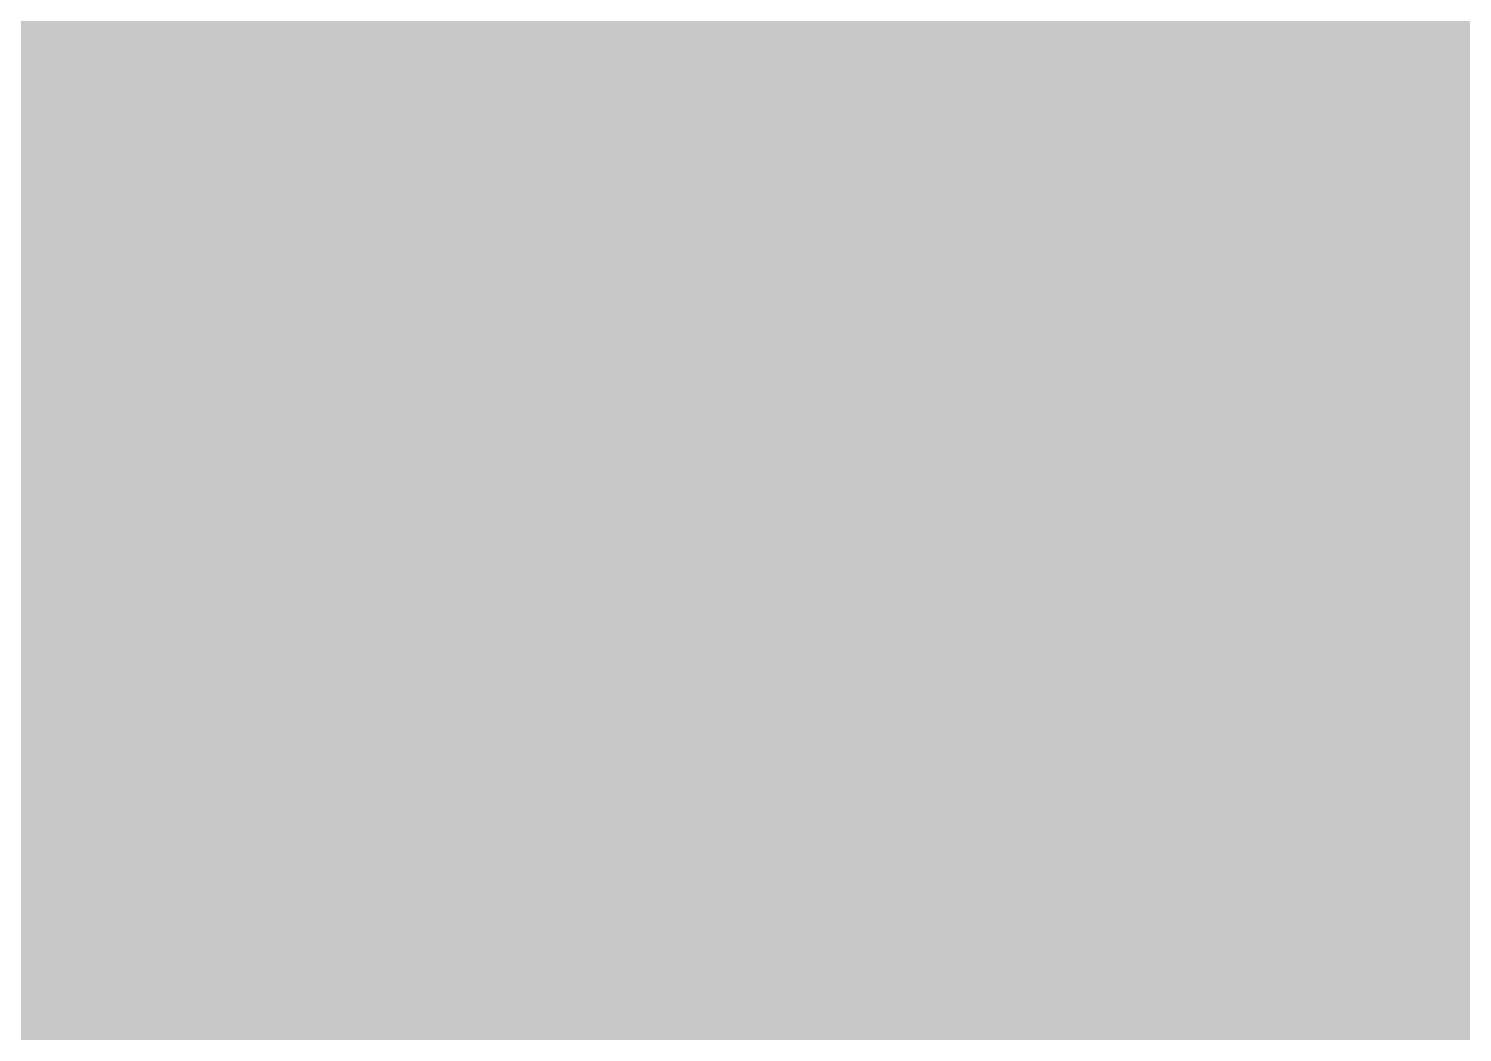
# Model space of a CAD drawing. Header units: metres. Extents: x 349021 to 349543, y 9281040 to 9281959.
# Drawn here: x 349203.579 to 349203.7887, y 9281041.555 to 9281041.7019 of the extents above; entities that cross this region are included whole.
import ezdxf

# ---------------------------------------------------------------- set-up
doc = ezdxf.new("R2010")
doc.units = ezdxf.units.M
doc.header["$LTSCALE"] = 0.25
doc.layers.add('ISO-3D', color=7, linetype='CONTINUOUS', lineweight=13)

msp = doc.modelspace()

# ---------------------------------------------------------------- linework, layer by layer
at = {"layer": 'ISO-3D', "true_color": 0x8e8d88}
for points in [[(349203.70568, 9281041.70783), (349203.69276, 9281041.70036), (349203.70568, 9281041.72264), (349203.69276, 9281041.71518)], [(349203.73154, 9281041.70794), (349203.71861, 9281041.70048), (349203.73154, 9281041.72275), (349203.71861, 9281041.71529)], [(349203.75739, 9281041.70805), (349203.74446, 9281041.70059), (349203.75739, 9281041.72287), (349203.74446, 9281041.7154)], [(349203.78325, 9281041.70816), (349203.77032, 9281041.7007), (349203.78325, 9281041.72298), (349203.77032, 9281041.71551)], [(349203.60227, 9281041.70738), (349203.58934, 9281041.69992), (349203.60227, 9281041.72219), (349203.58934, 9281041.71473)], [(349203.62812, 9281041.70749), (349203.61519, 9281041.70003), (349203.62812, 9281041.72231), (349203.61519, 9281041.71484)], [(349203.65398, 9281041.7076), (349203.64105, 9281041.70014), (349203.65398, 9281041.72242), (349203.64105, 9281041.71495)], [(349203.67983, 9281041.70772), (349203.6669, 9281041.70025), (349203.67983, 9281041.72253), (349203.6669, 9281041.71507)], [(349203.58934, 9281041.69992), (349203.57641, 9281041.69245), (349203.58934, 9281041.71473), (349203.57641, 9281041.70727)], [(349203.61519, 9281041.70003), (349203.60227, 9281041.69256), (349203.61519, 9281041.71484), (349203.60227, 9281041.70738)], [(349203.64105, 9281041.70014), (349203.62812, 9281041.69268), (349203.64105, 9281041.71495), (349203.62812, 9281041.70749)], [(349203.6669, 9281041.70025), (349203.65398, 9281041.69279), (349203.6669, 9281041.71507), (349203.65398, 9281041.7076)], [(349203.69276, 9281041.70036), (349203.67983, 9281041.6929), (349203.69276, 9281041.71518), (349203.67983, 9281041.70772)], [(349203.71861, 9281041.70048), (349203.70568, 9281041.69301), (349203.71861, 9281041.71529), (349203.70568, 9281041.70783)], [(349203.74446, 9281041.70059), (349203.73154, 9281041.69312), (349203.74446, 9281041.7154), (349203.73154, 9281041.70794)], [(349203.77032, 9281041.7007), (349203.75739, 9281041.69324), (349203.77032, 9281041.71551), (349203.75739, 9281041.70805)], [(349203.79617, 9281041.70081), (349203.78325, 9281041.69335), (349203.79617, 9281041.71563), (349203.78325, 9281041.70816)], [(349203.75739, 9281041.69324), (349203.74446, 9281041.68577), (349203.75739, 9281041.70805), (349203.74446, 9281041.70059)], [(349203.78325, 9281041.69335), (349203.77032, 9281041.68589), (349203.78325, 9281041.70816), (349203.77032, 9281041.7007)], [(349203.60227, 9281041.69256), (349203.58934, 9281041.6851), (349203.60227, 9281041.70738), (349203.58934, 9281041.69992)], [(349203.62812, 9281041.69268), (349203.61519, 9281041.68521), (349203.62812, 9281041.70749), (349203.61519, 9281041.70003)], [(349203.65398, 9281041.69279), (349203.64105, 9281041.68533), (349203.65398, 9281041.7076), (349203.64105, 9281041.70014)], [(349203.67983, 9281041.6929), (349203.6669, 9281041.68544), (349203.67983, 9281041.70772), (349203.6669, 9281041.70025)], [(349203.70568, 9281041.69301), (349203.69276, 9281041.68555), (349203.70568, 9281041.70783), (349203.69276, 9281041.70036)], [(349203.73154, 9281041.69312), (349203.71861, 9281041.68566), (349203.73154, 9281041.70794), (349203.71861, 9281041.70048)], [(349203.58934, 9281041.6851), (349203.57641, 9281041.67764), (349203.58934, 9281041.69992), (349203.57641, 9281041.69245)], [(349203.61519, 9281041.68521), (349203.60227, 9281041.67775), (349203.61519, 9281041.70003), (349203.60227, 9281041.69256)], [(349203.64105, 9281041.68533), (349203.62812, 9281041.67786), (349203.64105, 9281041.70014), (349203.62812, 9281041.69268)], [(349203.6669, 9281041.68544), (349203.65398, 9281041.67797), (349203.6669, 9281041.70025), (349203.65398, 9281041.69279)], [(349203.69276, 9281041.68555), (349203.67983, 9281041.67809), (349203.69276, 9281041.70036), (349203.67983, 9281041.6929)], [(349203.71861, 9281041.68566), (349203.70568, 9281041.6782), (349203.71861, 9281041.70048), (349203.70568, 9281041.69301)], [(349203.74446, 9281041.68577), (349203.73154, 9281041.67831), (349203.74446, 9281041.70059), (349203.73154, 9281041.69312)], [(349203.77032, 9281041.68589), (349203.75739, 9281041.67842), (349203.77032, 9281041.7007), (349203.75739, 9281041.69324)], [(349203.79617, 9281041.686), (349203.78325, 9281041.67853), (349203.79617, 9281041.70081), (349203.78325, 9281041.69335)], [(349203.78325, 9281041.67853), (349203.77032, 9281041.67107), (349203.78325, 9281041.69335), (349203.77032, 9281041.68589)], [(349203.60227, 9281041.67775), (349203.58934, 9281041.67029), (349203.60227, 9281041.69256), (349203.58934, 9281041.6851)], [(349203.62812, 9281041.67786), (349203.61519, 9281041.6704), (349203.62812, 9281041.69268), (349203.61519, 9281041.68521)], [(349203.65398, 9281041.67797), (349203.64105, 9281041.67051), (349203.65398, 9281041.69279), (349203.64105, 9281041.68533)], [(349203.67983, 9281041.67809), (349203.6669, 9281041.67062), (349203.67983, 9281041.6929), (349203.6669, 9281041.68544)], [(349203.70568, 9281041.6782), (349203.69276, 9281041.67073), (349203.70568, 9281041.69301), (349203.69276, 9281041.68555)], [(349203.73154, 9281041.67831), (349203.71861, 9281041.67085), (349203.73154, 9281041.69312), (349203.71861, 9281041.68566)], [(349203.75739, 9281041.67842), (349203.74446, 9281041.67096), (349203.75739, 9281041.69324), (349203.74446, 9281041.68577)], [(349203.58934, 9281041.67029), (349203.57641, 9281041.66282), (349203.58934, 9281041.6851), (349203.57641, 9281041.67764)], [(349203.61519, 9281041.6704), (349203.60227, 9281041.66293), (349203.61519, 9281041.68521), (349203.60227, 9281041.67775)], [(349203.64105, 9281041.67051), (349203.62812, 9281041.66305), (349203.64105, 9281041.68533), (349203.62812, 9281041.67786)], [(349203.6669, 9281041.67062), (349203.65398, 9281041.66316), (349203.6669, 9281041.68544), (349203.65398, 9281041.67797)], [(349203.69276, 9281041.67073), (349203.67983, 9281041.66327), (349203.69276, 9281041.68555), (349203.67983, 9281041.67809)], [(349203.71861, 9281041.67085), (349203.70568, 9281041.66338), (349203.71861, 9281041.68566), (349203.70568, 9281041.6782)], [(349203.74446, 9281041.67096), (349203.73154, 9281041.6635), (349203.74446, 9281041.68577), (349203.73154, 9281041.67831)], [(349203.77032, 9281041.67107), (349203.75739, 9281041.66361), (349203.77032, 9281041.68589), (349203.75739, 9281041.67842)], [(349203.79617, 9281041.67118), (349203.78325, 9281041.66372), (349203.79617, 9281041.686), (349203.78325, 9281041.67853)], [(349203.60227, 9281041.66293), (349203.58934, 9281041.65547), (349203.60227, 9281041.67775), (349203.58934, 9281041.67029)], [(349203.62812, 9281041.66305), (349203.61519, 9281041.65558), (349203.62812, 9281041.67786), (349203.61519, 9281041.6704)], [(349203.65398, 9281041.66316), (349203.64105, 9281041.6557), (349203.65398, 9281041.67797), (349203.64105, 9281041.67051)], [(349203.67983, 9281041.66327), (349203.6669, 9281041.65581), (349203.67983, 9281041.67809), (349203.6669, 9281041.67062)], [(349203.70568, 9281041.66338), (349203.69276, 9281041.65592), (349203.70568, 9281041.6782), (349203.69276, 9281041.67073)], [(349203.73154, 9281041.6635), (349203.71861, 9281041.65603), (349203.73154, 9281041.67831), (349203.71861, 9281041.67085)], [(349203.75739, 9281041.66361), (349203.74446, 9281041.65614), (349203.75739, 9281041.67842), (349203.74446, 9281041.67096)], [(349203.78325, 9281041.66372), (349203.77032, 9281041.65626), (349203.78325, 9281041.67853), (349203.77032, 9281041.67107)], [(349203.58934, 9281041.65547), (349203.57641, 9281041.64801), (349203.58934, 9281041.67029), (349203.57641, 9281041.66282)], [(349203.61519, 9281041.65558), (349203.60227, 9281041.64812), (349203.61519, 9281041.6704), (349203.60227, 9281041.66293)], [(349203.64105, 9281041.6557), (349203.62812, 9281041.64823), (349203.64105, 9281041.67051), (349203.62812, 9281041.66305)], [(349203.6669, 9281041.65581), (349203.65398, 9281041.64834), (349203.6669, 9281041.67062), (349203.65398, 9281041.66316)], [(349203.69276, 9281041.65592), (349203.67983, 9281041.64846), (349203.69276, 9281041.67073), (349203.67983, 9281041.66327)], [(349203.71861, 9281041.65603), (349203.70568, 9281041.64857), (349203.71861, 9281041.67085), (349203.70568, 9281041.66338)], [(349203.74446, 9281041.65614), (349203.73154, 9281041.64868), (349203.74446, 9281041.67096), (349203.73154, 9281041.6635)], [(349203.77032, 9281041.65626), (349203.75739, 9281041.64879), (349203.77032, 9281041.67107), (349203.75739, 9281041.66361)], [(349203.79617, 9281041.65637), (349203.78325, 9281041.6489), (349203.79617, 9281041.67118), (349203.78325, 9281041.66372)], [(349203.60227, 9281041.64812), (349203.58934, 9281041.64066), (349203.60227, 9281041.66293), (349203.58934, 9281041.65547)], [(349203.62812, 9281041.64823), (349203.61519, 9281041.64077), (349203.62812, 9281041.66305), (349203.61519, 9281041.65558)], [(349203.65398, 9281041.64834), (349203.64105, 9281041.64088), (349203.65398, 9281041.66316), (349203.64105, 9281041.6557)], [(349203.67983, 9281041.64846), (349203.6669, 9281041.64099), (349203.67983, 9281041.66327), (349203.6669, 9281041.65581)], [(349203.70568, 9281041.64857), (349203.69276, 9281041.6411), (349203.70568, 9281041.66338), (349203.69276, 9281041.65592)], [(349203.73154, 9281041.64868), (349203.71861, 9281041.64122), (349203.73154, 9281041.6635), (349203.71861, 9281041.65603)], [(349203.75739, 9281041.64879), (349203.74446, 9281041.64133), (349203.75739, 9281041.66361), (349203.74446, 9281041.65614)], [(349203.78325, 9281041.6489), (349203.77032, 9281041.64144), (349203.78325, 9281041.66372), (349203.77032, 9281041.65626)], [(349203.61519, 9281041.64077), (349203.60227, 9281041.63331), (349203.61519, 9281041.65558), (349203.60227, 9281041.64812)], [(349203.64105, 9281041.64088), (349203.62812, 9281041.63342), (349203.64105, 9281041.6557), (349203.62812, 9281041.64823)], [(349203.6669, 9281041.64099), (349203.65398, 9281041.63353), (349203.6669, 9281041.65581), (349203.65398, 9281041.64834)], [(349203.69276, 9281041.6411), (349203.67983, 9281041.63364), (349203.69276, 9281041.65592), (349203.67983, 9281041.64846)], [(349203.71861, 9281041.64122), (349203.70568, 9281041.63375), (349203.71861, 9281041.65603), (349203.70568, 9281041.64857)], [(349203.74446, 9281041.64133), (349203.73154, 9281041.63387), (349203.74446, 9281041.65614), (349203.73154, 9281041.64868)], [(349203.77032, 9281041.64144), (349203.75739, 9281041.63398), (349203.77032, 9281041.65626), (349203.75739, 9281041.64879)], [(349203.79617, 9281041.64155), (349203.78325, 9281041.63409), (349203.79617, 9281041.65637), (349203.78325, 9281041.6489)], [(349203.58934, 9281041.64066), (349203.57641, 9281041.63319), (349203.58934, 9281041.65547), (349203.57641, 9281041.64801)], [(349203.60227, 9281041.63331), (349203.58934, 9281041.62584), (349203.60227, 9281041.64812), (349203.58934, 9281041.64066)], [(349203.62812, 9281041.63342), (349203.61519, 9281041.62595), (349203.62812, 9281041.64823), (349203.61519, 9281041.64077)], [(349203.65398, 9281041.63353), (349203.64105, 9281041.62607), (349203.65398, 9281041.64834), (349203.64105, 9281041.64088)], [(349203.67983, 9281041.63364), (349203.6669, 9281041.62618), (349203.67983, 9281041.64846), (349203.6669, 9281041.64099)], [(349203.70568, 9281041.63375), (349203.69276, 9281041.62629), (349203.70568, 9281041.64857), (349203.69276, 9281041.6411)], [(349203.73154, 9281041.63387), (349203.71861, 9281041.6264), (349203.73154, 9281041.64868), (349203.71861, 9281041.64122)], [(349203.75739, 9281041.63398), (349203.74446, 9281041.62651), (349203.75739, 9281041.64879), (349203.74446, 9281041.64133)], [(349203.78325, 9281041.63409), (349203.77032, 9281041.62663), (349203.78325, 9281041.6489), (349203.77032, 9281041.64144)], [(349203.64105, 9281041.62607), (349203.62812, 9281041.6186), (349203.64105, 9281041.64088), (349203.62812, 9281041.63342)], [(349203.6669, 9281041.62618), (349203.65398, 9281041.61871), (349203.6669, 9281041.64099), (349203.65398, 9281041.63353)], [(349203.69276, 9281041.62629), (349203.67983, 9281041.61883), (349203.69276, 9281041.6411), (349203.67983, 9281041.63364)], [(349203.71861, 9281041.6264), (349203.70568, 9281041.61894), (349203.71861, 9281041.64122), (349203.70568, 9281041.63375)], [(349203.74446, 9281041.62651), (349203.73154, 9281041.61905), (349203.74446, 9281041.64133), (349203.73154, 9281041.63387)], [(349203.77032, 9281041.62663), (349203.75739, 9281041.61916), (349203.77032, 9281041.64144), (349203.75739, 9281041.63398)], [(349203.79617, 9281041.62674), (349203.78325, 9281041.61927), (349203.79617, 9281041.64155), (349203.78325, 9281041.63409)], [(349203.58934, 9281041.62584), (349203.57641, 9281041.61838), (349203.58934, 9281041.64066), (349203.57641, 9281041.63319)], [(349203.61519, 9281041.62595), (349203.60227, 9281041.61849), (349203.61519, 9281041.64077), (349203.60227, 9281041.63331)], [(349203.60227, 9281041.61849), (349203.58934, 9281041.61103), (349203.60227, 9281041.63331), (349203.58934, 9281041.62584)], [(349203.62812, 9281041.6186), (349203.61519, 9281041.61114), (349203.62812, 9281041.63342), (349203.61519, 9281041.62595)], [(349203.65398, 9281041.61871), (349203.64105, 9281041.61125), (349203.65398, 9281041.63353), (349203.64105, 9281041.62607)], [(349203.67983, 9281041.61883), (349203.6669, 9281041.61136), (349203.67983, 9281041.63364), (349203.6669, 9281041.62618)], [(349203.70568, 9281041.61894), (349203.69276, 9281041.61148), (349203.70568, 9281041.63375), (349203.69276, 9281041.62629)], [(349203.73154, 9281041.61905), (349203.71861, 9281041.61159), (349203.73154, 9281041.63387), (349203.71861, 9281041.6264)], [(349203.75739, 9281041.61916), (349203.74446, 9281041.6117), (349203.75739, 9281041.63398), (349203.74446, 9281041.62651)], [(349203.78325, 9281041.61927), (349203.77032, 9281041.61181), (349203.78325, 9281041.63409), (349203.77032, 9281041.62663)], [(349203.69276, 9281041.61148), (349203.67983, 9281041.60401), (349203.69276, 9281041.62629), (349203.67983, 9281041.61883)], [(349203.71861, 9281041.61159), (349203.70568, 9281041.60412), (349203.71861, 9281041.6264), (349203.70568, 9281041.61894)], [(349203.74446, 9281041.6117), (349203.73154, 9281041.60424), (349203.74446, 9281041.62651), (349203.73154, 9281041.61905)], [(349203.77032, 9281041.61181), (349203.75739, 9281041.60435), (349203.77032, 9281041.62663), (349203.75739, 9281041.61916)], [(349203.79617, 9281041.61192), (349203.78325, 9281041.60446), (349203.79617, 9281041.62674), (349203.78325, 9281041.61927)], [(349203.58934, 9281041.61103), (349203.57641, 9281041.60356), (349203.58934, 9281041.62584), (349203.57641, 9281041.61838)], [(349203.61519, 9281041.61114), (349203.60227, 9281041.60368), (349203.61519, 9281041.62595), (349203.60227, 9281041.61849)], [(349203.64105, 9281041.61125), (349203.62812, 9281041.60379), (349203.64105, 9281041.62607), (349203.62812, 9281041.6186)], [(349203.6669, 9281041.61136), (349203.65398, 9281041.6039), (349203.6669, 9281041.62618), (349203.65398, 9281041.61871)], [(349203.60227, 9281041.60368), (349203.58934, 9281041.59621), (349203.60227, 9281041.61849), (349203.58934, 9281041.61103)], [(349203.62812, 9281041.60379), (349203.61519, 9281041.59632), (349203.62812, 9281041.6186), (349203.61519, 9281041.61114)], [(349203.65398, 9281041.6039), (349203.64105, 9281041.59644), (349203.65398, 9281041.61871), (349203.64105, 9281041.61125)], [(349203.67983, 9281041.60401), (349203.6669, 9281041.59655), (349203.67983, 9281041.61883), (349203.6669, 9281041.61136)], [(349203.70568, 9281041.60412), (349203.69276, 9281041.59666), (349203.70568, 9281041.61894), (349203.69276, 9281041.61148)], [(349203.73154, 9281041.60424), (349203.71861, 9281041.59677), (349203.73154, 9281041.61905), (349203.71861, 9281041.61159)], [(349203.75739, 9281041.60435), (349203.74446, 9281041.59688), (349203.75739, 9281041.61916), (349203.74446, 9281041.6117)], [(349203.78325, 9281041.60446), (349203.77032, 9281041.597), (349203.78325, 9281041.61927), (349203.77032, 9281041.61181)], [(349203.71861, 9281041.59677), (349203.70568, 9281041.58931), (349203.71861, 9281041.61159), (349203.70568, 9281041.60412)], [(349203.74446, 9281041.59688), (349203.73154, 9281041.58942), (349203.74446, 9281041.6117), (349203.73154, 9281041.60424)], [(349203.77032, 9281041.597), (349203.75739, 9281041.58953), (349203.77032, 9281041.61181), (349203.75739, 9281041.60435)], [(349203.79617, 9281041.59711), (349203.78325, 9281041.58964), (349203.79617, 9281041.61192), (349203.78325, 9281041.60446)], [(349203.58934, 9281041.59621), (349203.57641, 9281041.58875), (349203.58934, 9281041.61103), (349203.57641, 9281041.60356)], [(349203.61519, 9281041.59632), (349203.60227, 9281041.58886), (349203.61519, 9281041.61114), (349203.60227, 9281041.60368)], [(349203.64105, 9281041.59644), (349203.62812, 9281041.58897), (349203.64105, 9281041.61125), (349203.62812, 9281041.60379)], [(349203.6669, 9281041.59655), (349203.65398, 9281041.58908), (349203.6669, 9281041.61136), (349203.65398, 9281041.6039)], [(349203.69276, 9281041.59666), (349203.67983, 9281041.5892), (349203.69276, 9281041.61148), (349203.67983, 9281041.60401)], [(349203.60227, 9281041.58886), (349203.58934, 9281041.5814), (349203.60227, 9281041.60368), (349203.58934, 9281041.59621)], [(349203.62812, 9281041.58897), (349203.61519, 9281041.58151), (349203.62812, 9281041.60379), (349203.61519, 9281041.59632)], [(349203.65398, 9281041.58908), (349203.64105, 9281041.58162), (349203.65398, 9281041.6039), (349203.64105, 9281041.59644)], [(349203.67983, 9281041.5892), (349203.6669, 9281041.58173), (349203.67983, 9281041.60401), (349203.6669, 9281041.59655)], [(349203.70568, 9281041.58931), (349203.69276, 9281041.58185), (349203.70568, 9281041.60412), (349203.69276, 9281041.59666)], [(349203.73154, 9281041.58942), (349203.71861, 9281041.58196), (349203.73154, 9281041.60424), (349203.71861, 9281041.59677)], [(349203.75739, 9281041.58953), (349203.74446, 9281041.58207), (349203.75739, 9281041.60435), (349203.74446, 9281041.59688)], [(349203.78325, 9281041.58964), (349203.77032, 9281041.58218), (349203.78325, 9281041.60446), (349203.77032, 9281041.597)], [(349203.74446, 9281041.58207), (349203.73154, 9281041.57461), (349203.74446, 9281041.59688), (349203.73154, 9281041.58942)], [(349203.77032, 9281041.58218), (349203.75739, 9281041.57472), (349203.77032, 9281041.597), (349203.75739, 9281041.58953)], [(349203.79617, 9281041.58229), (349203.78325, 9281041.57483), (349203.79617, 9281041.59711), (349203.78325, 9281041.58964)], [(349203.58934, 9281041.5814), (349203.57641, 9281041.57393), (349203.58934, 9281041.59621), (349203.57641, 9281041.58875)], [(349203.61519, 9281041.58151), (349203.60227, 9281041.57405), (349203.61519, 9281041.59632), (349203.60227, 9281041.58886)], [(349203.64105, 9281041.58162), (349203.62812, 9281041.57416), (349203.64105, 9281041.59644), (349203.62812, 9281041.58897)], [(349203.6669, 9281041.58173), (349203.65398, 9281041.57427), (349203.6669, 9281041.59655), (349203.65398, 9281041.58908)], [(349203.69276, 9281041.58185), (349203.67983, 9281041.57438), (349203.69276, 9281041.59666), (349203.67983, 9281041.5892)], [(349203.71861, 9281041.58196), (349203.70568, 9281041.57449), (349203.71861, 9281041.59677), (349203.70568, 9281041.58931)], [(349203.60227, 9281041.57405), (349203.58934, 9281041.56658), (349203.60227, 9281041.58886), (349203.58934, 9281041.5814)], [(349203.62812, 9281041.57416), (349203.61519, 9281041.56669), (349203.62812, 9281041.58897), (349203.61519, 9281041.58151)], [(349203.65398, 9281041.57427), (349203.64105, 9281041.56681), (349203.65398, 9281041.58908), (349203.64105, 9281041.58162)], [(349203.67983, 9281041.57438), (349203.6669, 9281041.56692), (349203.67983, 9281041.5892), (349203.6669, 9281041.58173)], [(349203.70568, 9281041.57449), (349203.69276, 9281041.56703), (349203.70568, 9281041.58931), (349203.69276, 9281041.58185)], [(349203.73154, 9281041.57461), (349203.71861, 9281041.56714), (349203.73154, 9281041.58942), (349203.71861, 9281041.58196)], [(349203.75739, 9281041.57472), (349203.74446, 9281041.56725), (349203.75739, 9281041.58953), (349203.74446, 9281041.58207)], [(349203.78325, 9281041.57483), (349203.77032, 9281041.56737), (349203.78325, 9281041.58964), (349203.77032, 9281041.58218)], [(349203.77032, 9281041.56737), (349203.75739, 9281041.5599), (349203.77032, 9281041.58218), (349203.75739, 9281041.57472)], [(349203.79617, 9281041.56748), (349203.78325, 9281041.56002), (349203.79617, 9281041.58229), (349203.78325, 9281041.57483)], [(349203.58934, 9281041.56658), (349203.57641, 9281041.55912), (349203.58934, 9281041.5814), (349203.57641, 9281041.57393)], [(349203.61519, 9281041.56669), (349203.60227, 9281041.55923), (349203.61519, 9281041.58151), (349203.60227, 9281041.57405)], [(349203.64105, 9281041.56681), (349203.62812, 9281041.55934), (349203.64105, 9281041.58162), (349203.62812, 9281041.57416)], [(349203.6669, 9281041.56692), (349203.65398, 9281041.55946), (349203.6669, 9281041.58173), (349203.65398, 9281041.57427)], [(349203.69276, 9281041.56703), (349203.67983, 9281041.55957), (349203.69276, 9281041.58185), (349203.67983, 9281041.57438)], [(349203.71861, 9281041.56714), (349203.70568, 9281041.55968), (349203.71861, 9281041.58196), (349203.70568, 9281041.57449)], [(349203.74446, 9281041.56725), (349203.73154, 9281041.55979), (349203.74446, 9281041.58207), (349203.73154, 9281041.57461)], [(349203.60227, 9281041.55923), (349203.58934, 9281041.55177), (349203.60227, 9281041.57405), (349203.58934, 9281041.56658)], [(349203.62812, 9281041.55934), (349203.61519, 9281041.55188), (349203.62812, 9281041.57416), (349203.61519, 9281041.56669)], [(349203.65398, 9281041.55946), (349203.64105, 9281041.55199), (349203.65398, 9281041.57427), (349203.64105, 9281041.56681)], [(349203.67983, 9281041.55957), (349203.6669, 9281041.5521), (349203.67983, 9281041.57438), (349203.6669, 9281041.56692)], [(349203.70568, 9281041.55968), (349203.69276, 9281041.55222), (349203.70568, 9281041.57449), (349203.69276, 9281041.56703)], [(349203.73154, 9281041.55979), (349203.71861, 9281041.55233), (349203.73154, 9281041.57461), (349203.71861, 9281041.56714)], [(349203.75739, 9281041.5599), (349203.74446, 9281041.55244), (349203.75739, 9281041.57472), (349203.74446, 9281041.56725)], [(349203.78325, 9281041.56002), (349203.77032, 9281041.55255), (349203.78325, 9281041.57483), (349203.77032, 9281041.56737)], [(349203.79617, 9281041.55266), (349203.78325, 9281041.5452), (349203.79617, 9281041.56748), (349203.78325, 9281041.56002)], [(349203.58934, 9281041.55177), (349203.57641, 9281041.5443), (349203.58934, 9281041.56658), (349203.57641, 9281041.55912)], [(349203.61519, 9281041.55188), (349203.60227, 9281041.54442), (349203.61519, 9281041.56669), (349203.60227, 9281041.55923)], [(349203.64105, 9281041.55199), (349203.62812, 9281041.54453), (349203.64105, 9281041.56681), (349203.62812, 9281041.55934)], [(349203.6669, 9281041.5521), (349203.65398, 9281041.54464), (349203.6669, 9281041.56692), (349203.65398, 9281041.55946)], [(349203.69276, 9281041.55222), (349203.67983, 9281041.54475), (349203.69276, 9281041.56703), (349203.67983, 9281041.55957)], [(349203.71861, 9281041.55233), (349203.70568, 9281041.54486), (349203.71861, 9281041.56714), (349203.70568, 9281041.55968)], [(349203.74446, 9281041.55244), (349203.73154, 9281041.54498), (349203.74446, 9281041.56725), (349203.73154, 9281041.55979)], [(349203.77032, 9281041.55255), (349203.75739, 9281041.54509), (349203.77032, 9281041.56737), (349203.75739, 9281041.5599)], [(349203.60227, 9281041.54442), (349203.58934, 9281041.53695), (349203.60227, 9281041.55923), (349203.58934, 9281041.55177)], [(349203.62812, 9281041.54453), (349203.61519, 9281041.53707), (349203.62812, 9281041.55934), (349203.61519, 9281041.55188)], [(349203.65398, 9281041.54464), (349203.64105, 9281041.53718), (349203.65398, 9281041.55946), (349203.64105, 9281041.55199)], [(349203.67983, 9281041.54475), (349203.6669, 9281041.53729), (349203.67983, 9281041.55957), (349203.6669, 9281041.5521)], [(349203.70568, 9281041.54486), (349203.69276, 9281041.5374), (349203.70568, 9281041.55968), (349203.69276, 9281041.55222)], [(349203.73154, 9281041.54498), (349203.71861, 9281041.53751), (349203.73154, 9281041.55979), (349203.71861, 9281041.55233)], [(349203.75739, 9281041.54509), (349203.74446, 9281041.53763), (349203.75739, 9281041.5599), (349203.74446, 9281041.55244)], [(349203.78325, 9281041.5452), (349203.77032, 9281041.53774), (349203.78325, 9281041.56002), (349203.77032, 9281041.55255)]]:
    msp.add_solid(points, dxfattribs=at)
at = {"layer": 'ISO-3D', "true_color": 0xa4987f}
for points in [[(349203.77547, 9281041.70602), (349203.76255, 9281041.69856), (349203.77547, 9281041.72066), (349203.76255, 9281041.7132)], [(349203.80133, 9281041.70632), (349203.7884, 9281041.69885), (349203.80133, 9281041.72095), (349203.7884, 9281041.71349)], [(349203.59449, 9281041.70398), (349203.58157, 9281041.69651), (349203.59449, 9281041.71861), (349203.58157, 9281041.71115)], [(349203.62035, 9281041.70427), (349203.60742, 9281041.6968), (349203.62035, 9281041.7189), (349203.60742, 9281041.71144)], [(349203.6462, 9281041.70456), (349203.63328, 9281041.6971), (349203.6462, 9281041.7192), (349203.63328, 9281041.71173)], [(349203.67206, 9281041.70485), (349203.65913, 9281041.69739), (349203.67206, 9281041.71949), (349203.65913, 9281041.71202)], [(349203.69791, 9281041.70515), (349203.68498, 9281041.69768), (349203.69791, 9281041.71978), (349203.68498, 9281041.71232)], [(349203.72376, 9281041.70544), (349203.71084, 9281041.69798), (349203.72376, 9281041.72007), (349203.71084, 9281041.71261)], [(349203.74962, 9281041.70573), (349203.73669, 9281041.69827), (349203.74962, 9281041.72037), (349203.73669, 9281041.7129)], [(349203.68498, 9281041.69768), (349203.67206, 9281041.69022), (349203.68498, 9281041.71232), (349203.67206, 9281041.70485)], [(349203.71084, 9281041.69798), (349203.69791, 9281041.69051), (349203.71084, 9281041.71261), (349203.69791, 9281041.70515)], [(349203.73669, 9281041.69827), (349203.72376, 9281041.6908), (349203.73669, 9281041.7129), (349203.72376, 9281041.70544)], [(349203.76255, 9281041.69856), (349203.74962, 9281041.6911), (349203.76255, 9281041.7132), (349203.74962, 9281041.70573)], [(349203.7884, 9281041.69885), (349203.77547, 9281041.69139), (349203.7884, 9281041.71349), (349203.77547, 9281041.70602)], [(349203.58157, 9281041.69651), (349203.56864, 9281041.68905), (349203.58157, 9281041.71115), (349203.56864, 9281041.70368)], [(349203.60742, 9281041.6968), (349203.59449, 9281041.68934), (349203.60742, 9281041.71144), (349203.59449, 9281041.70398)], [(349203.63328, 9281041.6971), (349203.62035, 9281041.68963), (349203.63328, 9281041.71173), (349203.62035, 9281041.70427)], [(349203.65913, 9281041.69739), (349203.6462, 9281041.68993), (349203.65913, 9281041.71202), (349203.6462, 9281041.70456)], [(349203.77547, 9281041.69139), (349203.76255, 9281041.68393), (349203.77547, 9281041.70602), (349203.76255, 9281041.69856)], [(349203.80133, 9281041.69168), (349203.7884, 9281041.68422), (349203.80133, 9281041.70632), (349203.7884, 9281041.69885)], [(349203.59449, 9281041.68934), (349203.58157, 9281041.68188), (349203.59449, 9281041.70398), (349203.58157, 9281041.69651)], [(349203.62035, 9281041.68963), (349203.60742, 9281041.68217), (349203.62035, 9281041.70427), (349203.60742, 9281041.6968)], [(349203.6462, 9281041.68993), (349203.63328, 9281041.68246), (349203.6462, 9281041.70456), (349203.63328, 9281041.6971)], [(349203.67206, 9281041.69022), (349203.65913, 9281041.68276), (349203.67206, 9281041.70485), (349203.65913, 9281041.69739)], [(349203.69791, 9281041.69051), (349203.68498, 9281041.68305), (349203.69791, 9281041.70515), (349203.68498, 9281041.69768)], [(349203.72376, 9281041.6908), (349203.71084, 9281041.68334), (349203.72376, 9281041.70544), (349203.71084, 9281041.69798)], [(349203.74962, 9281041.6911), (349203.73669, 9281041.68363), (349203.74962, 9281041.70573), (349203.73669, 9281041.69827)], [(349203.68498, 9281041.68305), (349203.67206, 9281041.67559), (349203.68498, 9281041.69768), (349203.67206, 9281041.69022)], [(349203.71084, 9281041.68334), (349203.69791, 9281041.67588), (349203.71084, 9281041.69798), (349203.69791, 9281041.69051)], [(349203.73669, 9281041.68363), (349203.72376, 9281041.67617), (349203.73669, 9281041.69827), (349203.72376, 9281041.6908)], [(349203.76255, 9281041.68393), (349203.74962, 9281041.67646), (349203.76255, 9281041.69856), (349203.74962, 9281041.6911)], [(349203.7884, 9281041.68422), (349203.77547, 9281041.67676), (349203.7884, 9281041.69885), (349203.77547, 9281041.69139)], [(349203.58157, 9281041.68188), (349203.56864, 9281041.67441), (349203.58157, 9281041.69651), (349203.56864, 9281041.68905)], [(349203.60742, 9281041.68217), (349203.59449, 9281041.67471), (349203.60742, 9281041.6968), (349203.59449, 9281041.68934)], [(349203.63328, 9281041.68246), (349203.62035, 9281041.675), (349203.63328, 9281041.6971), (349203.62035, 9281041.68963)], [(349203.65913, 9281041.68276), (349203.6462, 9281041.67529), (349203.65913, 9281041.69739), (349203.6462, 9281041.68993)], [(349203.77547, 9281041.67676), (349203.76255, 9281041.66929), (349203.77547, 9281041.69139), (349203.76255, 9281041.68393)], [(349203.80133, 9281041.67705), (349203.7884, 9281041.66959), (349203.80133, 9281041.69168), (349203.7884, 9281041.68422)], [(349203.59449, 9281041.67471), (349203.58157, 9281041.66724), (349203.59449, 9281041.68934), (349203.58157, 9281041.68188)], [(349203.62035, 9281041.675), (349203.60742, 9281041.66754), (349203.62035, 9281041.68963), (349203.60742, 9281041.68217)], [(349203.6462, 9281041.67529), (349203.63328, 9281041.66783), (349203.6462, 9281041.68993), (349203.63328, 9281041.68246)], [(349203.67206, 9281041.67559), (349203.65913, 9281041.66812), (349203.67206, 9281041.69022), (349203.65913, 9281041.68276)], [(349203.69791, 9281041.67588), (349203.68498, 9281041.66841), (349203.69791, 9281041.69051), (349203.68498, 9281041.68305)], [(349203.72376, 9281041.67617), (349203.71084, 9281041.66871), (349203.72376, 9281041.6908), (349203.71084, 9281041.68334)], [(349203.74962, 9281041.67646), (349203.73669, 9281041.669), (349203.74962, 9281041.6911), (349203.73669, 9281041.68363)], [(349203.68498, 9281041.66841), (349203.67206, 9281041.66095), (349203.68498, 9281041.68305), (349203.67206, 9281041.67559)], [(349203.71084, 9281041.66871), (349203.69791, 9281041.66124), (349203.71084, 9281041.68334), (349203.69791, 9281041.67588)], [(349203.73669, 9281041.669), (349203.72376, 9281041.66154), (349203.73669, 9281041.68363), (349203.72376, 9281041.67617)], [(349203.76255, 9281041.66929), (349203.74962, 9281041.66183), (349203.76255, 9281041.68393), (349203.74962, 9281041.67646)], [(349203.7884, 9281041.66959), (349203.77547, 9281041.66212), (349203.7884, 9281041.68422), (349203.77547, 9281041.67676)], [(349203.58157, 9281041.66724), (349203.56864, 9281041.65978), (349203.58157, 9281041.68188), (349203.56864, 9281041.67441)], [(349203.60742, 9281041.66754), (349203.59449, 9281041.66007), (349203.60742, 9281041.68217), (349203.59449, 9281041.67471)], [(349203.63328, 9281041.66783), (349203.62035, 9281041.66037), (349203.63328, 9281041.68246), (349203.62035, 9281041.675)], [(349203.65913, 9281041.66812), (349203.6462, 9281041.66066), (349203.65913, 9281041.68276), (349203.6462, 9281041.67529)], [(349203.77547, 9281041.66212), (349203.76255, 9281041.65466), (349203.77547, 9281041.67676), (349203.76255, 9281041.66929)], [(349203.80133, 9281041.66241), (349203.7884, 9281041.65495), (349203.80133, 9281041.67705), (349203.7884, 9281041.66959)], [(349203.59449, 9281041.66007), (349203.58157, 9281041.65261), (349203.59449, 9281041.67471), (349203.58157, 9281041.66724)], [(349203.62035, 9281041.66037), (349203.60742, 9281041.6529), (349203.62035, 9281041.675), (349203.60742, 9281041.66754)], [(349203.6462, 9281041.66066), (349203.63328, 9281041.6532), (349203.6462, 9281041.67529), (349203.63328, 9281041.66783)], [(349203.67206, 9281041.66095), (349203.65913, 9281041.65349), (349203.67206, 9281041.67559), (349203.65913, 9281041.66812)], [(349203.69791, 9281041.66124), (349203.68498, 9281041.65378), (349203.69791, 9281041.67588), (349203.68498, 9281041.66841)], [(349203.72376, 9281041.66154), (349203.71084, 9281041.65407), (349203.72376, 9281041.67617), (349203.71084, 9281041.66871)], [(349203.74962, 9281041.66183), (349203.73669, 9281041.65437), (349203.74962, 9281041.67646), (349203.73669, 9281041.669)], [(349203.68498, 9281041.65378), (349203.67206, 9281041.64632), (349203.68498, 9281041.66841), (349203.67206, 9281041.66095)], [(349203.71084, 9281041.65407), (349203.69791, 9281041.64661), (349203.71084, 9281041.66871), (349203.69791, 9281041.66124)], [(349203.73669, 9281041.65437), (349203.72376, 9281041.6469), (349203.73669, 9281041.669), (349203.72376, 9281041.66154)], [(349203.76255, 9281041.65466), (349203.74962, 9281041.6472), (349203.76255, 9281041.66929), (349203.74962, 9281041.66183)], [(349203.7884, 9281041.65495), (349203.77547, 9281041.64749), (349203.7884, 9281041.66959), (349203.77547, 9281041.66212)], [(349203.58157, 9281041.65261), (349203.56864, 9281041.64515), (349203.58157, 9281041.66724), (349203.56864, 9281041.65978)], [(349203.60742, 9281041.6529), (349203.59449, 9281041.64544), (349203.60742, 9281041.66754), (349203.59449, 9281041.66007)], [(349203.63328, 9281041.6532), (349203.62035, 9281041.64573), (349203.63328, 9281041.66783), (349203.62035, 9281041.66037)], [(349203.65913, 9281041.65349), (349203.6462, 9281041.64602), (349203.65913, 9281041.66812), (349203.6462, 9281041.66066)], [(349203.77547, 9281041.64749), (349203.76255, 9281041.64002), (349203.77547, 9281041.66212), (349203.76255, 9281041.65466)], [(349203.80133, 9281041.64778), (349203.7884, 9281041.64032), (349203.80133, 9281041.66241), (349203.7884, 9281041.65495)], [(349203.59449, 9281041.64544), (349203.58157, 9281041.63798), (349203.59449, 9281041.66007), (349203.58157, 9281041.65261)], [(349203.62035, 9281041.64573), (349203.60742, 9281041.63827), (349203.62035, 9281041.66037), (349203.60742, 9281041.6529)], [(349203.6462, 9281041.64602), (349203.63328, 9281041.63856), (349203.6462, 9281041.66066), (349203.63328, 9281041.6532)], [(349203.67206, 9281041.64632), (349203.65913, 9281041.63885), (349203.67206, 9281041.66095), (349203.65913, 9281041.65349)], [(349203.69791, 9281041.64661), (349203.68498, 9281041.63915), (349203.69791, 9281041.66124), (349203.68498, 9281041.65378)], [(349203.72376, 9281041.6469), (349203.71084, 9281041.63944), (349203.72376, 9281041.66154), (349203.71084, 9281041.65407)], [(349203.74962, 9281041.6472), (349203.73669, 9281041.63973), (349203.74962, 9281041.66183), (349203.73669, 9281041.65437)], [(349203.65913, 9281041.63885), (349203.6462, 9281041.63139), (349203.65913, 9281041.65349), (349203.6462, 9281041.64602)], [(349203.68498, 9281041.63915), (349203.67206, 9281041.63168), (349203.68498, 9281041.65378), (349203.67206, 9281041.64632)], [(349203.71084, 9281041.63944), (349203.69791, 9281041.63198), (349203.71084, 9281041.65407), (349203.69791, 9281041.64661)], [(349203.73669, 9281041.63973), (349203.72376, 9281041.63227), (349203.73669, 9281041.65437), (349203.72376, 9281041.6469)], [(349203.76255, 9281041.64002), (349203.74962, 9281041.63256), (349203.76255, 9281041.65466), (349203.74962, 9281041.6472)], [(349203.7884, 9281041.64032), (349203.77547, 9281041.63285), (349203.7884, 9281041.65495), (349203.77547, 9281041.64749)], [(349203.58157, 9281041.63798), (349203.56864, 9281041.63051), (349203.58157, 9281041.65261), (349203.56864, 9281041.64515)], [(349203.60742, 9281041.63827), (349203.59449, 9281041.6308), (349203.60742, 9281041.6529), (349203.59449, 9281041.64544)], [(349203.63328, 9281041.63856), (349203.62035, 9281041.6311), (349203.63328, 9281041.6532), (349203.62035, 9281041.64573)], [(349203.74962, 9281041.63256), (349203.73669, 9281041.6251), (349203.74962, 9281041.6472), (349203.73669, 9281041.63973)], [(349203.77547, 9281041.63285), (349203.76255, 9281041.62539), (349203.77547, 9281041.64749), (349203.76255, 9281041.64002)], [(349203.80133, 9281041.63315), (349203.7884, 9281041.62568), (349203.80133, 9281041.64778), (349203.7884, 9281041.64032)], [(349203.59449, 9281041.6308), (349203.58157, 9281041.62334), (349203.59449, 9281041.64544), (349203.58157, 9281041.63798)], [(349203.62035, 9281041.6311), (349203.60742, 9281041.62363), (349203.62035, 9281041.64573), (349203.60742, 9281041.63827)], [(349203.6462, 9281041.63139), (349203.63328, 9281041.62393), (349203.6462, 9281041.64602), (349203.63328, 9281041.63856)], [(349203.67206, 9281041.63168), (349203.65913, 9281041.62422), (349203.67206, 9281041.64632), (349203.65913, 9281041.63885)], [(349203.69791, 9281041.63198), (349203.68498, 9281041.62451), (349203.69791, 9281041.64661), (349203.68498, 9281041.63915)], [(349203.72376, 9281041.63227), (349203.71084, 9281041.6248), (349203.72376, 9281041.6469), (349203.71084, 9281041.63944)], [(349203.65913, 9281041.62422), (349203.6462, 9281041.61676), (349203.65913, 9281041.63885), (349203.6462, 9281041.63139)], [(349203.68498, 9281041.62451), (349203.67206, 9281041.61705), (349203.68498, 9281041.63915), (349203.67206, 9281041.63168)], [(349203.71084, 9281041.6248), (349203.69791, 9281041.61734), (349203.71084, 9281041.63944), (349203.69791, 9281041.63198)], [(349203.73669, 9281041.6251), (349203.72376, 9281041.61763), (349203.73669, 9281041.63973), (349203.72376, 9281041.63227)], [(349203.76255, 9281041.62539), (349203.74962, 9281041.61793), (349203.76255, 9281041.64002), (349203.74962, 9281041.63256)], [(349203.7884, 9281041.62568), (349203.77547, 9281041.61822), (349203.7884, 9281041.64032), (349203.77547, 9281041.63285)], [(349203.58157, 9281041.62334), (349203.56864, 9281041.61588), (349203.58157, 9281041.63798), (349203.56864, 9281041.63051)], [(349203.60742, 9281041.62363), (349203.59449, 9281041.61617), (349203.60742, 9281041.63827), (349203.59449, 9281041.6308)], [(349203.63328, 9281041.62393), (349203.62035, 9281041.61646), (349203.63328, 9281041.63856), (349203.62035, 9281041.6311)], [(349203.74962, 9281041.61793), (349203.73669, 9281041.61046), (349203.74962, 9281041.63256), (349203.73669, 9281041.6251)], [(349203.77547, 9281041.61822), (349203.76255, 9281041.61076), (349203.77547, 9281041.63285), (349203.76255, 9281041.62539)], [(349203.80133, 9281041.61851), (349203.7884, 9281041.61105), (349203.80133, 9281041.63315), (349203.7884, 9281041.62568)], [(349203.59449, 9281041.61617), (349203.58157, 9281041.60871), (349203.59449, 9281041.6308), (349203.58157, 9281041.62334)], [(349203.62035, 9281041.61646), (349203.60742, 9281041.609), (349203.62035, 9281041.6311), (349203.60742, 9281041.62363)], [(349203.6462, 9281041.61676), (349203.63328, 9281041.60929), (349203.6462, 9281041.63139), (349203.63328, 9281041.62393)], [(349203.67206, 9281041.61705), (349203.65913, 9281041.60959), (349203.67206, 9281041.63168), (349203.65913, 9281041.62422)], [(349203.69791, 9281041.61734), (349203.68498, 9281041.60988), (349203.69791, 9281041.63198), (349203.68498, 9281041.62451)], [(349203.72376, 9281041.61763), (349203.71084, 9281041.61017), (349203.72376, 9281041.63227), (349203.71084, 9281041.6248)], [(349203.65913, 9281041.60959), (349203.6462, 9281041.60212), (349203.65913, 9281041.62422), (349203.6462, 9281041.61676)], [(349203.68498, 9281041.60988), (349203.67206, 9281041.60241), (349203.68498, 9281041.62451), (349203.67206, 9281041.61705)], [(349203.71084, 9281041.61017), (349203.69791, 9281041.60271), (349203.71084, 9281041.6248), (349203.69791, 9281041.61734)], [(349203.73669, 9281041.61046), (349203.72376, 9281041.603), (349203.73669, 9281041.6251), (349203.72376, 9281041.61763)], [(349203.76255, 9281041.61076), (349203.74962, 9281041.60329), (349203.76255, 9281041.62539), (349203.74962, 9281041.61793)], [(349203.7884, 9281041.61105), (349203.77547, 9281041.60359), (349203.7884, 9281041.62568), (349203.77547, 9281041.61822)], [(349203.58157, 9281041.60871), (349203.56864, 9281041.60124), (349203.58157, 9281041.62334), (349203.56864, 9281041.61588)], [(349203.60742, 9281041.609), (349203.59449, 9281041.60154), (349203.60742, 9281041.62363), (349203.59449, 9281041.61617)], [(349203.63328, 9281041.60929), (349203.62035, 9281041.60183), (349203.63328, 9281041.62393), (349203.62035, 9281041.61646)], [(349203.74962, 9281041.60329), (349203.73669, 9281041.59583), (349203.74962, 9281041.61793), (349203.73669, 9281041.61046)], [(349203.77547, 9281041.60359), (349203.76255, 9281041.59612), (349203.77547, 9281041.61822), (349203.76255, 9281041.61076)], [(349203.80133, 9281041.60388), (349203.7884, 9281041.59641), (349203.80133, 9281041.61851), (349203.7884, 9281041.61105)], [(349203.59449, 9281041.60154), (349203.58157, 9281041.59407), (349203.59449, 9281041.61617), (349203.58157, 9281041.60871)], [(349203.62035, 9281041.60183), (349203.60742, 9281041.59437), (349203.62035, 9281041.61646), (349203.60742, 9281041.609)], [(349203.6462, 9281041.60212), (349203.63328, 9281041.59466), (349203.6462, 9281041.61676), (349203.63328, 9281041.60929)], [(349203.67206, 9281041.60241), (349203.65913, 9281041.59495), (349203.67206, 9281041.61705), (349203.65913, 9281041.60959)], [(349203.69791, 9281041.60271), (349203.68498, 9281041.59524), (349203.69791, 9281041.61734), (349203.68498, 9281041.60988)], [(349203.72376, 9281041.603), (349203.71084, 9281041.59554), (349203.72376, 9281041.61763), (349203.71084, 9281041.61017)], [(349203.65913, 9281041.59495), (349203.6462, 9281041.58749), (349203.65913, 9281041.60959), (349203.6462, 9281041.60212)], [(349203.68498, 9281041.59524), (349203.67206, 9281041.58778), (349203.68498, 9281041.60988), (349203.67206, 9281041.60241)], [(349203.71084, 9281041.59554), (349203.69791, 9281041.58807), (349203.71084, 9281041.61017), (349203.69791, 9281041.60271)], [(349203.73669, 9281041.59583), (349203.72376, 9281041.58837), (349203.73669, 9281041.61046), (349203.72376, 9281041.603)], [(349203.76255, 9281041.59612), (349203.74962, 9281041.58866), (349203.76255, 9281041.61076), (349203.74962, 9281041.60329)], [(349203.7884, 9281041.59641), (349203.77547, 9281041.58895), (349203.7884, 9281041.61105), (349203.77547, 9281041.60359)], [(349203.58157, 9281041.59407), (349203.56864, 9281041.58661), (349203.58157, 9281041.60871), (349203.56864, 9281041.60124)], [(349203.60742, 9281041.59437), (349203.59449, 9281041.5869), (349203.60742, 9281041.609), (349203.59449, 9281041.60154)], [(349203.63328, 9281041.59466), (349203.62035, 9281041.5872), (349203.63328, 9281041.60929), (349203.62035, 9281041.60183)], [(349203.74962, 9281041.58866), (349203.73669, 9281041.5812), (349203.74962, 9281041.60329), (349203.73669, 9281041.59583)], [(349203.77547, 9281041.58895), (349203.76255, 9281041.58149), (349203.77547, 9281041.60359), (349203.76255, 9281041.59612)], [(349203.80133, 9281041.58924), (349203.7884, 9281041.58178), (349203.80133, 9281041.60388), (349203.7884, 9281041.59641)], [(349203.59449, 9281041.5869), (349203.58157, 9281041.57944), (349203.59449, 9281041.60154), (349203.58157, 9281041.59407)], [(349203.62035, 9281041.5872), (349203.60742, 9281041.57973), (349203.62035, 9281041.60183), (349203.60742, 9281041.59437)], [(349203.6462, 9281041.58749), (349203.63328, 9281041.58002), (349203.6462, 9281041.60212), (349203.63328, 9281041.59466)], [(349203.67206, 9281041.58778), (349203.65913, 9281041.58032), (349203.67206, 9281041.60241), (349203.65913, 9281041.59495)], [(349203.69791, 9281041.58807), (349203.68498, 9281041.58061), (349203.69791, 9281041.60271), (349203.68498, 9281041.59524)], [(349203.72376, 9281041.58837), (349203.71084, 9281041.5809), (349203.72376, 9281041.603), (349203.71084, 9281041.59554)], [(349203.65913, 9281041.58032), (349203.6462, 9281041.57285), (349203.65913, 9281041.59495), (349203.6462, 9281041.58749)], [(349203.68498, 9281041.58061), (349203.67206, 9281041.57315), (349203.68498, 9281041.59524), (349203.67206, 9281041.58778)], [(349203.71084, 9281041.5809), (349203.69791, 9281041.57344), (349203.71084, 9281041.59554), (349203.69791, 9281041.58807)], [(349203.73669, 9281041.5812), (349203.72376, 9281041.57373), (349203.73669, 9281041.59583), (349203.72376, 9281041.58837)], [(349203.76255, 9281041.58149), (349203.74962, 9281041.57402), (349203.76255, 9281041.59612), (349203.74962, 9281041.58866)], [(349203.7884, 9281041.58178), (349203.77547, 9281041.57432), (349203.7884, 9281041.59641), (349203.77547, 9281041.58895)], [(349203.58157, 9281041.57944), (349203.56864, 9281041.57198), (349203.58157, 9281041.59407), (349203.56864, 9281041.58661)], [(349203.60742, 9281041.57973), (349203.59449, 9281041.57227), (349203.60742, 9281041.59437), (349203.59449, 9281041.5869)], [(349203.63328, 9281041.58002), (349203.62035, 9281041.57256), (349203.63328, 9281041.59466), (349203.62035, 9281041.5872)], [(349203.74962, 9281041.57402), (349203.73669, 9281041.56656), (349203.74962, 9281041.58866), (349203.73669, 9281041.5812)], [(349203.77547, 9281041.57432), (349203.76255, 9281041.56685), (349203.77547, 9281041.58895), (349203.76255, 9281041.58149)], [(349203.80133, 9281041.57461), (349203.7884, 9281041.56715), (349203.80133, 9281041.58924), (349203.7884, 9281041.58178)], [(349203.59449, 9281041.57227), (349203.58157, 9281041.5648), (349203.59449, 9281041.5869), (349203.58157, 9281041.57944)], [(349203.62035, 9281041.57256), (349203.60742, 9281041.5651), (349203.62035, 9281041.5872), (349203.60742, 9281041.57973)], [(349203.6462, 9281041.57285), (349203.63328, 9281041.56539), (349203.6462, 9281041.58749), (349203.63328, 9281041.58002)], [(349203.67206, 9281041.57315), (349203.65913, 9281041.56568), (349203.67206, 9281041.58778), (349203.65913, 9281041.58032)], [(349203.69791, 9281041.57344), (349203.68498, 9281041.56598), (349203.69791, 9281041.58807), (349203.68498, 9281041.58061)], [(349203.72376, 9281041.57373), (349203.71084, 9281041.56627), (349203.72376, 9281041.58837), (349203.71084, 9281041.5809)], [(349203.65913, 9281041.56568), (349203.6462, 9281041.55822), (349203.65913, 9281041.58032), (349203.6462, 9281041.57285)], [(349203.68498, 9281041.56598), (349203.67206, 9281041.55851), (349203.68498, 9281041.58061), (349203.67206, 9281041.57315)], [(349203.71084, 9281041.56627), (349203.69791, 9281041.5588), (349203.71084, 9281041.5809), (349203.69791, 9281041.57344)], [(349203.73669, 9281041.56656), (349203.72376, 9281041.5591), (349203.73669, 9281041.5812), (349203.72376, 9281041.57373)], [(349203.76255, 9281041.56685), (349203.74962, 9281041.55939), (349203.76255, 9281041.58149), (349203.74962, 9281041.57402)], [(349203.7884, 9281041.56715), (349203.77547, 9281041.55968), (349203.7884, 9281041.58178), (349203.77547, 9281041.57432)], [(349203.58157, 9281041.5648), (349203.56864, 9281041.55734), (349203.58157, 9281041.57944), (349203.56864, 9281041.57198)], [(349203.60742, 9281041.5651), (349203.59449, 9281041.55763), (349203.60742, 9281041.57973), (349203.59449, 9281041.57227)], [(349203.63328, 9281041.56539), (349203.62035, 9281041.55793), (349203.63328, 9281041.58002), (349203.62035, 9281041.57256)], [(349203.74962, 9281041.55939), (349203.73669, 9281041.55193), (349203.74962, 9281041.57402), (349203.73669, 9281041.56656)], [(349203.77547, 9281041.55968), (349203.76255, 9281041.55222), (349203.77547, 9281041.57432), (349203.76255, 9281041.56685)], [(349203.80133, 9281041.55998), (349203.7884, 9281041.55251), (349203.80133, 9281041.57461), (349203.7884, 9281041.56715)], [(349203.59449, 9281041.55763), (349203.58157, 9281041.55017), (349203.59449, 9281041.57227), (349203.58157, 9281041.5648)], [(349203.62035, 9281041.55793), (349203.60742, 9281041.55046), (349203.62035, 9281041.57256), (349203.60742, 9281041.5651)], [(349203.6462, 9281041.55822), (349203.63328, 9281041.55076), (349203.6462, 9281041.57285), (349203.63328, 9281041.56539)], [(349203.67206, 9281041.55851), (349203.65913, 9281041.55105), (349203.67206, 9281041.57315), (349203.65913, 9281041.56568)], [(349203.69791, 9281041.5588), (349203.68498, 9281041.55134), (349203.69791, 9281041.57344), (349203.68498, 9281041.56598)], [(349203.72376, 9281041.5591), (349203.71084, 9281041.55163), (349203.72376, 9281041.57373), (349203.71084, 9281041.56627)], [(349203.63328, 9281041.55076), (349203.62035, 9281041.54329), (349203.63328, 9281041.56539), (349203.62035, 9281041.55793)], [(349203.65913, 9281041.55105), (349203.6462, 9281041.54359), (349203.65913, 9281041.56568), (349203.6462, 9281041.55822)], [(349203.68498, 9281041.55134), (349203.67206, 9281041.54388), (349203.68498, 9281041.56598), (349203.67206, 9281041.55851)], [(349203.71084, 9281041.55163), (349203.69791, 9281041.54417), (349203.71084, 9281041.56627), (349203.69791, 9281041.5588)], [(349203.73669, 9281041.55193), (349203.72376, 9281041.54446), (349203.73669, 9281041.56656), (349203.72376, 9281041.5591)], [(349203.76255, 9281041.55222), (349203.74962, 9281041.54476), (349203.76255, 9281041.56685), (349203.74962, 9281041.55939)], [(349203.7884, 9281041.55251), (349203.77547, 9281041.54505), (349203.7884, 9281041.56715), (349203.77547, 9281041.55968)], [(349203.58157, 9281041.55017), (349203.56864, 9281041.54271), (349203.58157, 9281041.5648), (349203.56864, 9281041.55734)], [(349203.60742, 9281041.55046), (349203.59449, 9281041.543), (349203.60742, 9281041.5651), (349203.59449, 9281041.55763)], [(349203.72376, 9281041.54446), (349203.71084, 9281041.537), (349203.72376, 9281041.5591), (349203.71084, 9281041.55163)], [(349203.74962, 9281041.54476), (349203.73669, 9281041.53729), (349203.74962, 9281041.55939), (349203.73669, 9281041.55193)], [(349203.77547, 9281041.54505), (349203.76255, 9281041.53759), (349203.77547, 9281041.55968), (349203.76255, 9281041.55222)], [(349203.80133, 9281041.54534), (349203.7884, 9281041.53788), (349203.80133, 9281041.55998), (349203.7884, 9281041.55251)], [(349203.59449, 9281041.543), (349203.58157, 9281041.53554), (349203.59449, 9281041.55763), (349203.58157, 9281041.55017)], [(349203.62035, 9281041.54329), (349203.60742, 9281041.53583), (349203.62035, 9281041.55793), (349203.60742, 9281041.55046)], [(349203.6462, 9281041.54359), (349203.63328, 9281041.53612), (349203.6462, 9281041.55822), (349203.63328, 9281041.55076)], [(349203.67206, 9281041.54388), (349203.65913, 9281041.53641), (349203.67206, 9281041.55851), (349203.65913, 9281041.55105)], [(349203.69791, 9281041.54417), (349203.68498, 9281041.53671), (349203.69791, 9281041.5588), (349203.68498, 9281041.55134)]]:
    msp.add_solid(points, dxfattribs=at)

doc.saveas('drawing.dxf')
